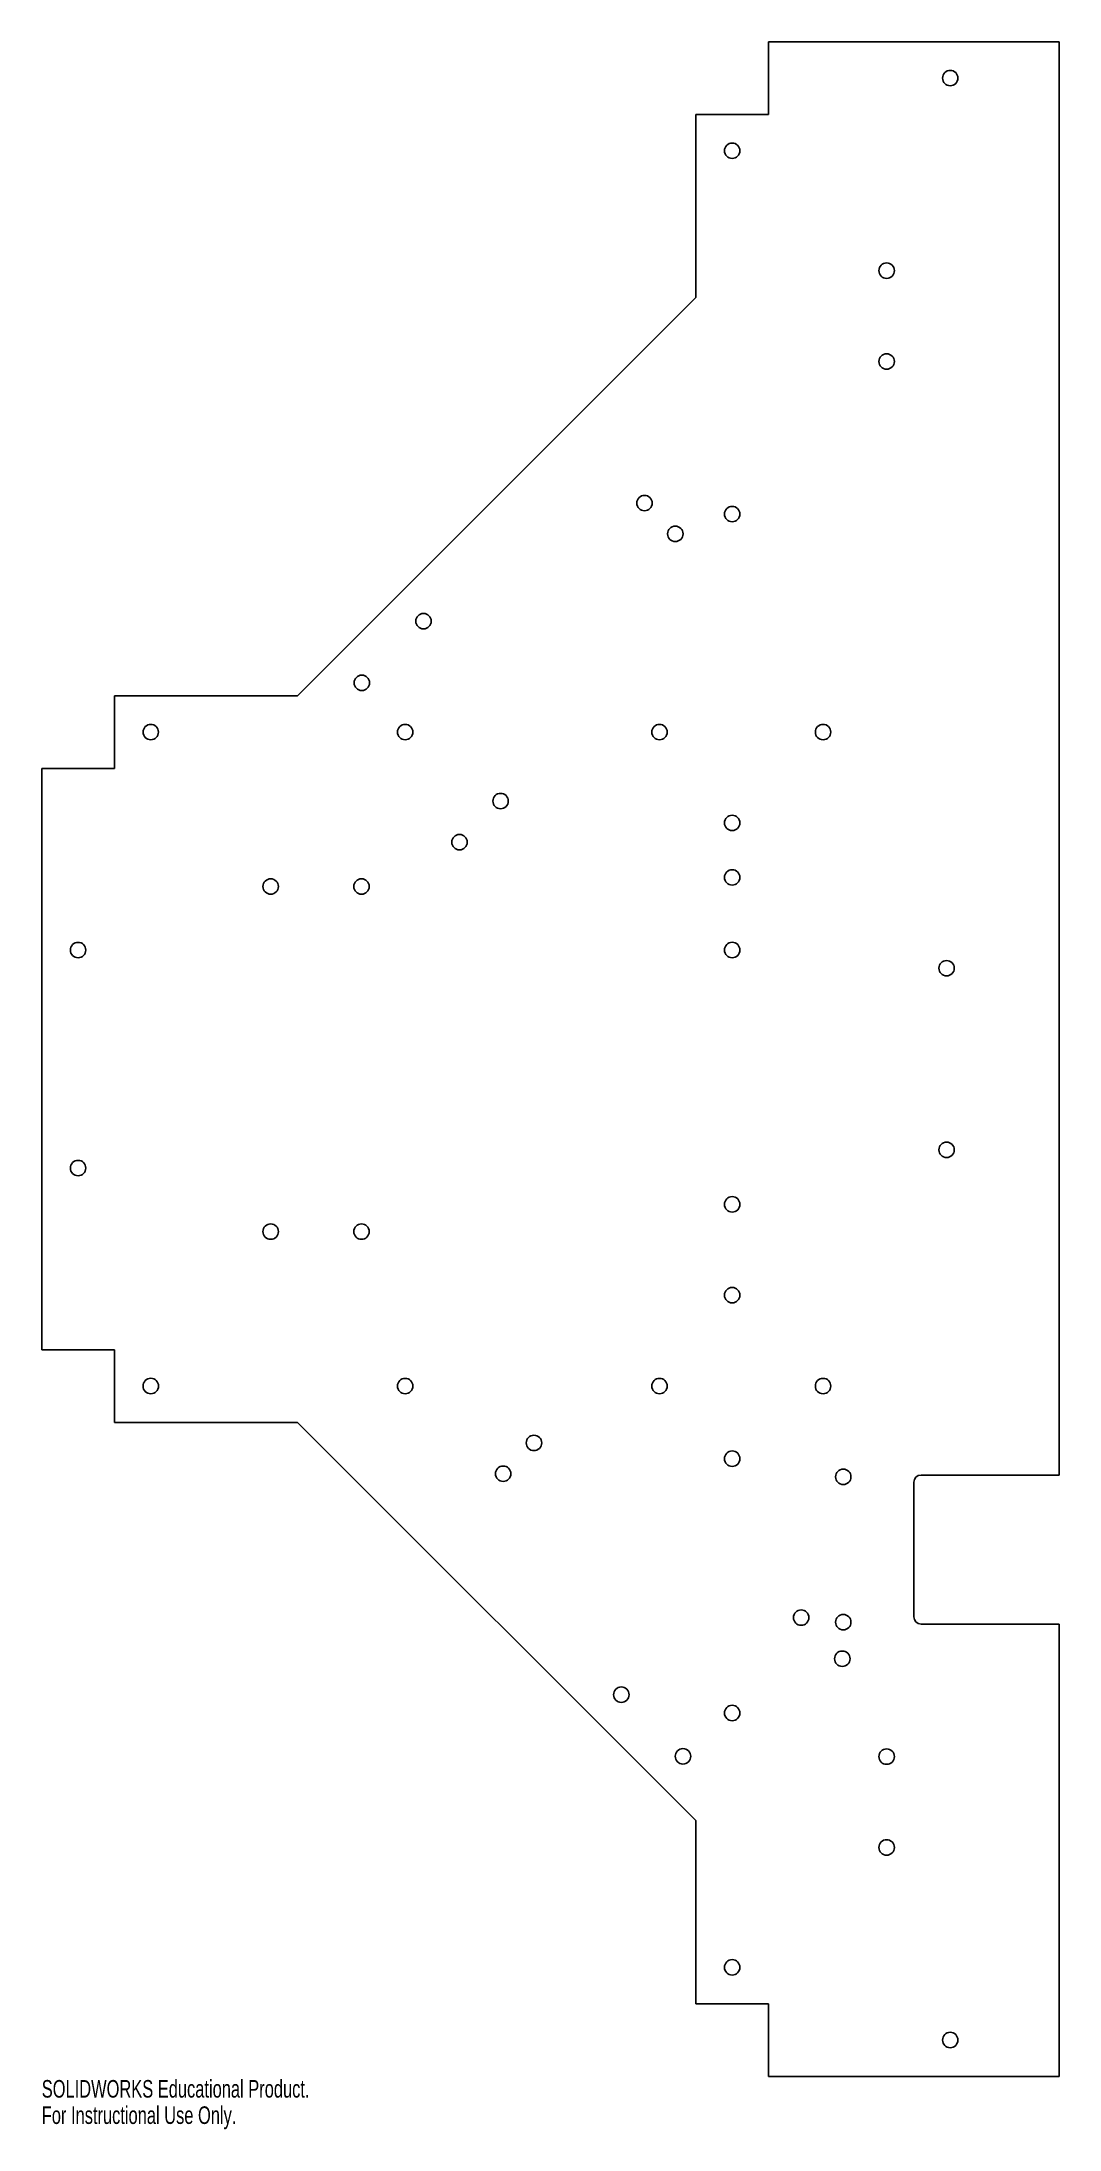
# Model space of a CAD drawing. Header units: millimetres. Extents: x -280 to 0, y -295 to 280.
import ezdxf

# ---------------------------------------------------------------- set-up
doc = ezdxf.new("R2010")
doc.units = ezdxf.units.MM
doc.styles.add('SLDTEXTSTYLE0', font='TXT', dxfattribs={"width": 0.7})

msp = doc.modelspace()

# ---------------------------------------------------------------- linework, layer by layer
at = {"color": 7, "linetype": 'Continuous', "lineweight": 25}
for p, q in [((-80, 260), (-80, 280)), ((-80, 280), (0, 280)), ((0, 280), (0, -114.5)), ((-100, 260), (-100, 209.6)), ((-100, 260), (-80, 260)), ((-100, 209.6), (-209.6, 100)), ((-260, 80), (-260, 100)), ((-260, 100), (-209.6, 100)), ((-280, -80), (-280, 80)), ((-280, 80), (-260, 80)), ((-260, -80), (-280, -80)), ((-260, -100), (-260, -80)), ((-260, -100), (-209.6, -100)), ((-209.6, -100), (-100, -209.6)), ((0, -114.5), (-38.03, -114.5)), ((-40.03, -116.5), (-40.03, -153.5)), ((-38.03, -155.5), (0, -155.5)), ((0, -155.5), (0, -280)), ((-100, -260), (-100, -209.6)), ((-80, -260), (-100, -260)), ((-80, -280), (-80, -260)), ((0, -280), (-80, -280))]:
    msp.add_line(p, q, dxfattribs=at)
for centre, radius in [((-30, 270), 2.12), ((-90, 250), 2.12), ((-47.5, 217), 2.12), ((-47.5, 192), 2.12), ((-114.14, 153.03), 2.12), ((-90, 150), 2.12), ((-105.66, 144.55), 2.13), ((-174.95, 120.51), 2.12), ((-191.92, 103.54), 2.12), ((-250, 90), 2.12), ((-180, 90), 2.12), ((-110, 90), 2.12), ((-65, 90), 2.12), ((-153.74, 71.01), 2.12), ((-90, 65), 2.12), ((-165.05, 59.7), 2.12), ((-90, 50), 2.12), ((-217, 47.5), 2.12), ((-192, 47.5), 2.12), ((-270, 30), 2.12), ((-90, 30), 2.13), ((-31, 25), 2.12), ((-31, -25), 2.12), ((-270, -30), 2.12), ((-90, -40), 2.13), ((-217, -47.5), 2.12), ((-192, -47.5), 2.12), ((-90, -65), 2.12), ((-250, -90), 2.13), ((-180, -90), 2.12), ((-110, -90), 2.12), ((-65, -90), 2.12), ((-144.55, -105.66), 2.12), ((-90, -110), 2.13), ((-153.03, -114.14), 2.13), ((-59.43, -115), 2.12), ((-71.01, -153.74), 2.12), ((-59.43, -155), 2.12), ((-59.7, -165.05), 2.12), ((-120.51, -174.95), 2.12), ((-90, -180), 2.12), ((-103.54, -191.92), 2.12), ((-47.5, -192), 2.12), ((-47.5, -217), 2.13), ((-90, -250), 2.12), ((-30, -270), 2.12)]:
    msp.add_circle(centre, radius, dxfattribs=at)
for centre, start, end in [((-38.03, -116.5), 90, 180), ((-38.03, -153.5), 180, 270)]:
    msp.add_arc(centre, 2, start, end, dxfattribs=at)

# ---------------------------------------------------------------- texts
at = {"color": 7, "linetype": 'Continuous', "char_height": 4.8336, "attachment_point": 1, "style": 'SLDTEXTSTYLE0'}
for s, insert in [('SOLIDWORKS Educational Product.', (-280, -281.02)), ('For Instructional Use Only.', (-280, -288.27))]:
    msp.add_mtext(s, dxfattribs=dict(at, insert=insert))

doc.saveas('drawing.dxf')
